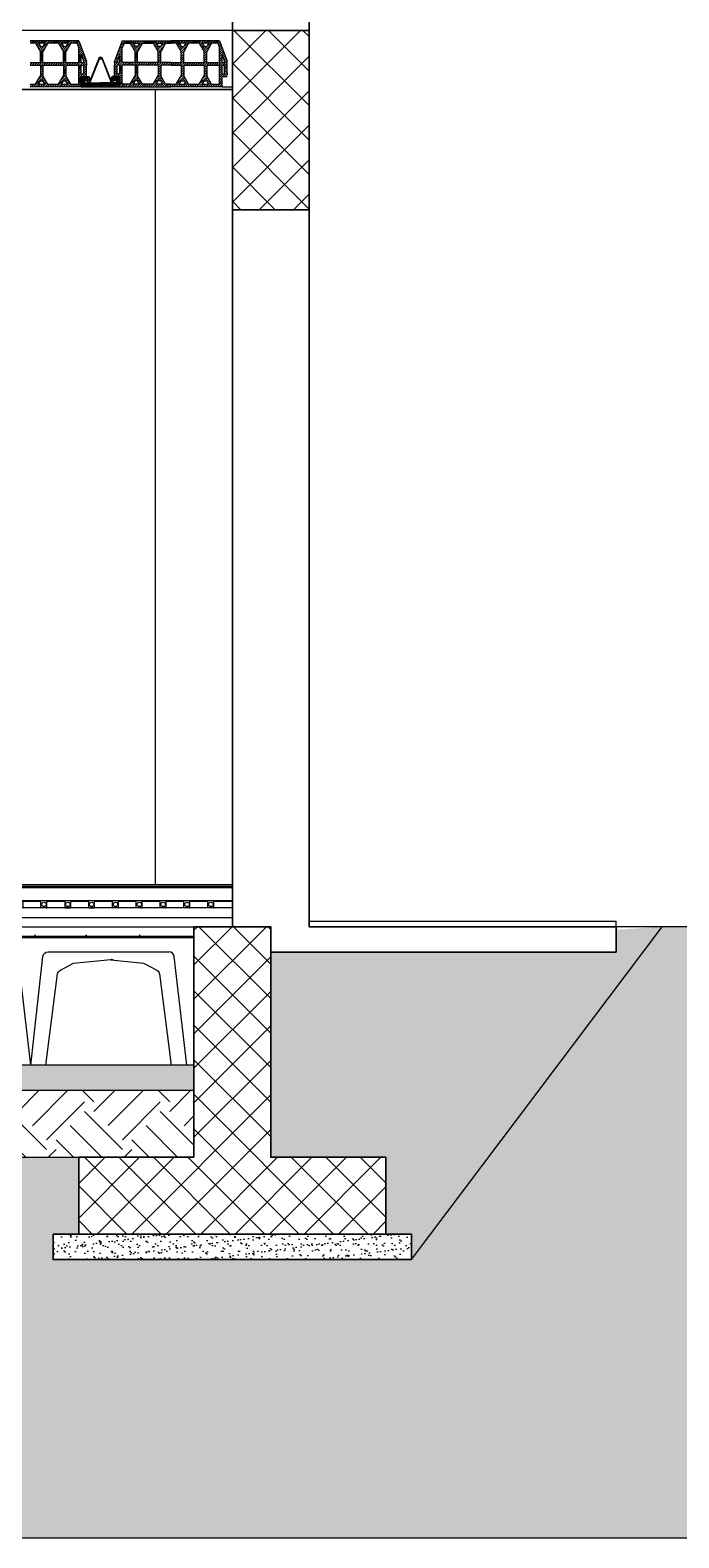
# Model space of a CAD drawing. Header units: millimetres. Extents: x 2329 to 2450, y 1882 to 1940.
# Drawn here: x 2377.54 to 2380.07, y 1914.04 to 1919.93 of the extents above; entities that cross this region are included whole.
import ezdxf

# ---------------------------------------------------------------- set-up
doc = ezdxf.new("R2010")
doc.units = ezdxf.units.MM
doc.linetypes.add('ACAD_ISO10W100', pattern=[18, 12, -3, 0, -3])
for name, color, linetype, lineweight in [('armature longitudinali', 5, 'Continuous', 25), ('Fondazione', 7, 'Continuous', 25), ('pilastri', 5, 'Continuous', 30), ('Sezionato', 7, 'Continuous', 30)]:
    doc.layers.add(name, color=color, linetype=linetype, lineweight=lineweight)
for name, color, linetype in [('AU_01_Struttura', 1, 'Continuous'), ('AU_03_Retini', 11, 'ACAD_ISO10W100'), ('grigio', 252, 'Continuous'), ('PIGNATTE', 30, 'Continuous'), ('trasferimento', 252, 'Continuous'), ('TRAVETT0', 5, 'Continuous')]:
    doc.layers.add(name, color=color, linetype=linetype)

msp = doc.modelspace()

# ---------------------------------------------------------------- hatches: boundary and pattern name
at = {"layer": 'armature longitudinali', "true_color": 0xc7c8ca, "transparency": 33554687}
h = msp.add_hatch(dxfattribs=at)
h.set_pattern_fill('EARTH', color=9, scale=0.045)
h.paths.add_polyline_path([(2380.7207, 1916.429), (2380.0086, 1916.429), (2379.0297, 1915.129), (2377.6297, 1915.129), (2377.6297, 1915.229), (2377.7297, 1915.229), (2377.7297, 1915.404), (2377.7297, 1915.529), (2373.4297, 1915.529), (2373.4297, 1915.404), (2373.4297, 1915.229), (2373.5297, 1915.229), (2373.5297, 1915.129), (2372.1297, 1915.129), (2372.1297, 1915.229), (2372.2297, 1915.229), (2372.2297, 1915.404), (2372.2297, 1915.529), (2367.6797, 1915.529), (2367.6797, 1915.404), (2367.6797, 1915.229), (2367.7797, 1915.229), (2367.7797, 1915.129), (2366.3797, 1915.129), (2366.3797, 1915.229), (2366.4797, 1915.229), (2366.4797, 1915.404), (2366.4797, 1915.529), (2362.1797, 1915.529), (2362.1797, 1915.404), (2362.1797, 1915.229), (2362.2797, 1915.229), (2362.2797, 1915.129), (2360.8797, 1915.129), (2359.9007, 1916.429), (2359.3893, 1916.429), (2359.3893, 1914.0426), (2380.7207, 1914.0426)])
at = {"layer": 'armature longitudinali', "transparency": 33554687}
h = msp.add_hatch(dxfattribs=at)
h.set_pattern_fill('GRAVEL', color=0, scale=0.015)
h.set_pattern_definition([(228.0127875, (0.27432, 0.381), (-3.04800000024, -3.4289999998), [0.051258216, -5.074572546]), (184.969741, (0.24003, 0.3429), (4.57199999819, 0.381000021705), [0.08796071, -8.708107334]), (132.5104471, (0.1524, 0.33528), (3.81000000161, -4.19099999854), [0.06202223, -6.14020842]), (267.273689, (0.00381, 0.24003), (0.3810000008, 7.61999999996), [0.08010068, -7.929965614]), (292.8336542, (0, 0.16002), (-1.90500000016, 4.57199999993), [0.078545055, -7.77597116]), (357.273689, (0.03048, 0.08763), (-7.61999999996, 0.3810000008), [0.08010068, -7.929965614]), (37.69424047, (0.11049, 0.08382), (-4.95299999978, -3.810000000285), [0.10592905, -10.486967297]), (72.25532837, (0.19431, 0.14859), (2.66700000072, 8.38199999977), [0.10000793, -9.90078849]), (121.4295656, (0.22479, 0.24384), (-3.04800000043, 4.95299999973), [0.08037195, -7.956831855]), (175.2363583, (0.18288, 0.31242), (4.19099999994, -0.38100000066), [0.09175699, -4.496090542]), (222.3974378, (0.09144, 0.32004), (-4.571999999854, -4.19100000016), [0.11866169, -11.747515877]), (138.8140748, (0.381, 0.23622), (-2.66699999984, 2.2860000002), [0.04050068, -4.009584874]), (171.4692344, (0.35052, 0.26289), (4.95300000013, -0.76199999914), [0.077052297, -7.62819585]), (225, (0.27432, 0.27432), (-5e-17, -0.381), [0.0538814, -0.484933966]), (203.1985905, (0.24765, 0.32004), (1.90500000005, 0.7619999999), [0.0290162, -2.872593355]), (291.8014095, (0.22098, 0.30861), (-0.381, 1.143), [0.041034843, -2.01071295]), (30.9637565, (0.23622, 0.27051), (1.143, 0.762), [0.06664795, -2.154944723]), (161.565051, (0.29337, 0.3048), (0.762, -0.381), [0.04819307, -1.156634718]), (16.3895403, (0, 0.30861), (3.81, 1.143), [0.0675132, -6.683824]), (70.3461759, (0.06477, 0.32766), (-1.52400000014, -4.19099999995), [0.05663984, -5.60733235]), (293.1985905, (0.29337, 0.381), (-0.7619999999, 1.90500000005), [0.058032015, -2.84357754]), (343.6104597, (0.31623, 0.32766), (-3.81000000008, 1.14299999973), [0.0675132, -6.683824]), (339.4439548, (0, 0.07239), (-1.905, 0.762), [0.06510528, -3.190160147]), (294.7751406, (0.06096, 0.04953), (-1.90500000227, 4.19099999897), [0.05455082, -5.400539007]), (66.8014095, (0.29718, 0), (0.7619999999, 1.90500000005), [0.058032015, -2.84357754]), (17.3540246, (0.32004, 0.05334), (-4.9529999999, -1.52400000032), [0.06386741, -6.322856397]), (69.4439548, (0.11049, 0), (-0.762, -1.905), [0.03255264, -3.222712787]), (101.3099325, (0.27432, 0), (-0.381, 1.524), [0.01942719, -1.923299245]), (165.9637565, (0.27051, 0.01905), (1.143, -0.381), [0.078545055, -1.49235819]), (186.00900596, (0.19431, 0.0381), (3.80999999998, 0.3810000002), [0.07279005, -7.20620473]), (303.6900675, (0.23622, 0.23622), (-0.381, 0.762), [0.05494858, -1.318766454]), (353.1572266, (0.2667, 0.1905), (6.47700000004, -0.76199999966), [0.095933514, -9.49740136]), (60.9453959, (0.36195, 0.17907), (-1.52400000004, -2.66699999998), [0.039226236, -3.88340885]), (90, (0.381, 0.21336), (-0.381, 0.381), [0.02286, -0.35814]), (120.2564372, (0.18669, 0.04953), (1.52399999981, -2.6670000001), [0.052930044, -5.240091116]), (48.0127875, (0.16002, 0.09525), (3.04800000025, 3.42899999978), [0.10251643, -5.02331433]), (0, (0.2286, 0.17145), (0.381, 0.381), [0.09906, -0.28194]), (325.3048465, (0.32766, 0.17145), (3.81000000144, -2.66699999794), [0.060241434, -5.96389751]), (254.0546041, (0.37719, 0.13716), (-0.381, -1.524), [0.05547436, -2.718247506]), (207.64597536, (0.36195, 0.08382), (-7.23900000027, -3.809999999495), [0.090321765, -8.941869663]), (175.42607874, (0.28194, 0.04191), (-4.953, 0.381), [0.09555442, -9.45987697])])
h.paths.add_polyline_path([(2379.8297, 1916.329), (2378.4797, 1916.329), (2378.4797, 1915.529), (2378.9297, 1915.529), (2378.9297, 1915.229), (2379.0297, 1915.229), (2379.0297, 1915.129), (2380.0086, 1916.429), (2379.8297, 1916.4173)])
h.paths.add_polyline_path([(2360.0797, 1916.329), (2360.0797, 1916.429), (2359.9007, 1916.429), (2360.8797, 1915.129), (2360.8797, 1915.229), (2360.9797, 1915.229), (2360.9797, 1915.404), (2360.9797, 1915.529), (2361.4297, 1915.529), (2361.4297, 1916.329)])
at = {"layer": 'Fondazione', "true_color": 0x636466}
h = msp.add_hatch(dxfattribs=at)
h.set_pattern_fill('ANSI37', color=251, scale=0.03)
h.paths.add_polyline_path([(2361.5797, 1919.929), (2361.2797, 1919.929), (2361.2797, 1919.229), (2361.5797, 1919.229)])
h.paths.add_polyline_path([(2361.5797, 1923.429), (2361.2797, 1923.429), (2361.2797, 1922.729), (2361.5797, 1922.729)])
h.paths.add_polyline_path([(2367.3797, 1923.429), (2366.7797, 1923.429), (2366.7797, 1923.209), (2367.3797, 1923.209)])
h.paths.add_polyline_path([(2367.3797, 1919.929), (2367.0797, 1919.929), (2367.0797, 1919.709), (2367.3797, 1919.709)])
h.paths.add_polyline_path([(2367.0797, 1919.929), (2366.7797, 1919.929), (2366.7797, 1919.709), (2367.0797, 1919.709)])
h.paths.add_polyline_path([(2373.1297, 1919.929), (2372.8297, 1919.929), (2372.8297, 1919.709), (2373.1297, 1919.709)])
h.paths.add_polyline_path([(2372.8297, 1919.929), (2372.5297, 1919.929), (2372.5297, 1919.709), (2372.8297, 1919.709)])
h.paths.add_polyline_path([(2373.1297, 1923.429), (2372.5297, 1923.429), (2372.5297, 1923.209), (2373.1297, 1923.209)])
h.paths.add_polyline_path([(2378.6297, 1923.429), (2378.3297, 1923.429), (2378.3297, 1922.729), (2378.6297, 1922.729)])
h.paths.add_polyline_path([(2378.6297, 1919.929), (2378.3297, 1919.929), (2378.3297, 1919.229), (2378.6297, 1919.229)])
h = msp.add_hatch(dxfattribs=at)
h.set_pattern_fill('ANSI37', color=251, scale=0.03)
h.paths.add_polyline_path([(2378.9297, 1915.529), (2378.4797, 1915.529), (2378.4797, 1916.429), (2378.1797, 1916.429), (2378.1797, 1915.529), (2377.7297, 1915.529), (2377.7297, 1915.404), (2377.7297, 1915.229), (2378.9297, 1915.229), (2378.9297, 1915.404)])
at = {"layer": 'Fondazione', "transparency": 33554628}
h = msp.add_hatch(dxfattribs=at)
h.set_pattern_fill('AR-SAND', color=0, scale=0.0009)
h.paths.add_polyline_path([(2378.1797, 1915.889), (2372.9797, 1915.889), (2372.9797, 1915.789), (2378.1797, 1915.789)])
h = msp.add_hatch(dxfattribs=at)
h.set_pattern_fill('AR-SAND', color=0, scale=0.0009)
h.set_pattern_definition([(37.5, (-23.282668, 6.98676), (-0.00144002817, 0.04404719136), [0, -0.0347472, 0, -0.038862, 0, -0.0371475]), (7.5, (-23.28267, 6.98676), (0.0404570955, 0.064514259), [0, -0.0187452, 0, -0.0313182, 0, -0.0120015]), (327.5, (-23.310785, 6.98676), (0.0711893133, 0.0001293466), [0, -0.01143, 0, -0.041148, 0, -0.053721]), (317.5, (-23.310785, 6.98676), (0.0687200807, 0.0200636391), [0, -0.005715, 0, -0.0269748, 0, -0.030861])])
h.paths.add_polyline_path([(2377.7297, 1915.229), (2377.6297, 1915.229), (2377.6297, 1915.129), (2379.0297, 1915.129), (2379.0297, 1915.229)])
at = {"layer": 'PIGNATTE', "linetype": 'Continuous'}
h = msp.add_hatch(dxfattribs=at)
h.set_pattern_fill('ANSI31', color=256, scale=0.002)
h.set_pattern_definition([(45, (-5.216254, -1.546502), (-0.00449012806, 0.00449012806), [])])
h.paths.add_polyline_path([(2377.5397, 1919.889), (2377.5397, 1919.879), (2377.5607, 1919.879), (2377.5797, 1919.8461), (2377.5797, 1919.804), (2377.5397, 1919.804), (2377.5397, 1919.794), (2377.5797, 1919.794), (2377.5797, 1919.7519), (2377.5607, 1919.719), (2377.5397, 1919.719), (2377.5397, 1919.709), (2377.7397, 1919.709), (2377.7397, 1919.749), (2377.7597, 1919.749), (2377.7597, 1919.794), (2377.7597, 1919.804), (2377.7597, 1919.809), (2377.7297, 1919.889)])
h.paths.add_polyline_path([(2377.7297, 1919.804), (2377.6797, 1919.804), (2377.6797, 1919.8461), (2377.6987, 1919.879), (2377.7227, 1919.879), (2377.7297, 1919.8605)], flags=16)
h.paths.add_polyline_path([(2377.7397, 1919.8339), (2377.7497, 1919.8072), (2377.7497, 1919.804), (2377.7397, 1919.804)], flags=16)
h.paths.add_polyline_path([(2377.7297, 1919.794), (2377.7297, 1919.759), (2377.7297, 1919.749), (2377.7297, 1919.719), (2377.6987, 1919.719), (2377.6797, 1919.7519), (2377.6797, 1919.794)], flags=16)
h.paths.add_polyline_path([(2377.7397, 1919.794), (2377.7497, 1919.794), (2377.7497, 1919.759), (2377.7397, 1919.759)], flags=16)
h.paths.add_polyline_path([(2377.6797, 1919.8661), (2377.6697, 1919.8661), (2377.6622, 1919.879), (2377.6871, 1919.879)], flags=16)
h.paths.add_polyline_path([(2377.6697, 1919.804), (2377.5897, 1919.804), (2377.5897, 1919.8461), (2377.6087, 1919.879), (2377.6507, 1919.879), (2377.6697, 1919.8461)], flags=16)
h.paths.add_polyline_path([(2377.6697, 1919.794), (2377.6697, 1919.7519), (2377.6507, 1919.719), (2377.6087, 1919.719), (2377.5897, 1919.7519), (2377.5897, 1919.794)], flags=16)
h.paths.add_polyline_path([(2377.6797, 1919.7319), (2377.6871, 1919.719), (2377.6622, 1919.719), (2377.6697, 1919.7319)], flags=16)
h.paths.add_polyline_path([(2377.5971, 1919.879), (2377.5897, 1919.8661), (2377.5797, 1919.8661), (2377.5722, 1919.879)], flags=16)
h.paths.add_polyline_path([(2377.5897, 1919.7319), (2377.5971, 1919.719), (2377.5722, 1919.719), (2377.5797, 1919.7319)], flags=16)
h.paths.add_polyline_path([(2377.8697, 1919.809), (2377.8697, 1919.804), (2377.8697, 1919.794), (2377.8697, 1919.749), (2377.8897, 1919.749), (2377.8897, 1919.709), (2378.0897, 1919.709), (2378.2897, 1919.709), (2378.2897, 1919.749), (2378.3097, 1919.749), (2378.3097, 1919.794), (2378.3097, 1919.804), (2378.3097, 1919.809), (2378.2797, 1919.889), (2378.0897, 1919.889), (2377.8997, 1919.889)])
h.paths.add_polyline_path([(2377.8997, 1919.8605), (2377.9066, 1919.879), (2377.9307, 1919.879), (2377.9497, 1919.8461), (2377.9497, 1919.804), (2377.8997, 1919.804)], flags=16)
h.paths.add_polyline_path([(2377.8897, 1919.8339), (2377.8897, 1919.804), (2377.8797, 1919.804), (2377.8797, 1919.8072)], flags=16)
h.paths.add_polyline_path([(2377.8897, 1919.794), (2377.8897, 1919.759), (2377.8797, 1919.759), (2377.8797, 1919.794)], flags=16)
h.paths.add_polyline_path([(2377.8997, 1919.794), (2377.9497, 1919.794), (2377.9497, 1919.7519), (2377.9307, 1919.719), (2377.8997, 1919.719), (2377.8997, 1919.749), (2377.8997, 1919.759)], flags=16)
h.paths.add_polyline_path([(2377.9422, 1919.879), (2377.9671, 1919.879), (2377.9597, 1919.8661), (2377.9497, 1919.8661)], flags=16)
h.paths.add_polyline_path([(2377.9597, 1919.8461), (2377.9787, 1919.879), (2378.0207, 1919.879), (2378.0397, 1919.8461), (2378.0397, 1919.804), (2377.9597, 1919.804)], flags=16)
h.paths.add_polyline_path([(2377.9597, 1919.794), (2378.0397, 1919.794), (2378.0397, 1919.7519), (2378.0207, 1919.719), (2377.9787, 1919.719), (2377.9597, 1919.7519)], flags=16)
h.paths.add_polyline_path([(2377.9497, 1919.7319), (2377.9597, 1919.7319), (2377.9671, 1919.719), (2377.9422, 1919.719)], flags=16)
h.paths.add_polyline_path([(2378.0322, 1919.879), (2378.0571, 1919.879), (2378.0497, 1919.8661), (2378.0397, 1919.8661)], flags=16)
h.paths.add_polyline_path([(2378.0497, 1919.8461), (2378.0687, 1919.879), (2378.0897, 1919.879), (2378.1107, 1919.879), (2378.1297, 1919.8461), (2378.1297, 1919.804), (2378.0897, 1919.804), (2378.0497, 1919.804)], flags=16)
h.paths.add_polyline_path([(2378.0497, 1919.794), (2378.0897, 1919.794), (2378.1297, 1919.794), (2378.1297, 1919.7519), (2378.1107, 1919.719), (2378.0897, 1919.719), (2378.0687, 1919.719), (2378.0497, 1919.7519)], flags=16)
h.paths.add_polyline_path([(2378.0397, 1919.7319), (2378.0497, 1919.7319), (2378.0571, 1919.719), (2378.0322, 1919.719)], flags=16)
h.paths.add_polyline_path([(2378.1222, 1919.879), (2378.1471, 1919.879), (2378.1397, 1919.8661), (2378.1297, 1919.8661)], flags=16)
h.paths.add_polyline_path([(2378.1397, 1919.8461), (2378.1587, 1919.879), (2378.2007, 1919.879), (2378.2197, 1919.8461), (2378.2197, 1919.804), (2378.1397, 1919.804)], flags=16)
h.paths.add_polyline_path([(2378.1397, 1919.794), (2378.2197, 1919.794), (2378.2197, 1919.7519), (2378.2007, 1919.719), (2378.1587, 1919.719), (2378.1397, 1919.7519)], flags=16)
h.paths.add_polyline_path([(2378.1222, 1919.719), (2378.1297, 1919.7319), (2378.1397, 1919.7319), (2378.1471, 1919.719)], flags=16)
h.paths.add_polyline_path([(2378.2122, 1919.879), (2378.2371, 1919.879), (2378.2297, 1919.8661), (2378.2197, 1919.8661)], flags=16)
h.paths.add_polyline_path([(2378.2297, 1919.8461), (2378.2487, 1919.879), (2378.2727, 1919.879), (2378.2797, 1919.8605), (2378.2797, 1919.804), (2378.2297, 1919.804)], flags=16)
h.paths.add_polyline_path([(2378.2297, 1919.794), (2378.2797, 1919.794), (2378.2797, 1919.759), (2378.2797, 1919.749), (2378.2797, 1919.719), (2378.2487, 1919.719), (2378.2297, 1919.7519)], flags=16)
h.paths.add_polyline_path([(2378.2122, 1919.719), (2378.2197, 1919.7319), (2378.2297, 1919.7319), (2378.2371, 1919.719)], flags=16)
h.paths.add_polyline_path([(2378.2897, 1919.8339), (2378.2997, 1919.8072), (2378.2997, 1919.804), (2378.2897, 1919.804)], flags=16)
h.paths.add_polyline_path([(2378.2897, 1919.794), (2378.2997, 1919.794), (2378.2997, 1919.759), (2378.2897, 1919.759)], flags=16)
at = {"layer": 'trasferimento'}
h = msp.add_hatch(dxfattribs=at)
h.set_pattern_fill('EARTH', color=256, scale=0.033, angle=45, style=0)
h.paths.add_polyline_path([(2378.1797, 1915.529), (2378.1797, 1915.789), (2372.9797, 1915.789), (2372.9797, 1915.529)])
at = {"layer": 'TRAVETT0', "linetype": 'Continuous'}
h = msp.add_hatch(dxfattribs=at)
h.set_pattern_fill('STEEL', color=256, scale=0.002)
h.set_pattern_definition([(45, (-5.216254, 0.994482), (-0.00449012806, 0.00449012806), []), (45, (-5.216254, 0.997657), (-0.00449012806, 0.00449012806), [])])
h.paths.add_polyline_path([(2377.7397, 1919.749), (2377.7397, 1919.709), (2377.8897, 1919.709), (2377.8897, 1919.749), (2377.8597, 1919.749, 0.357495), (2377.8597, 1919.734), (2377.8747, 1919.734, -0.543766), (2377.8747, 1919.724), (2377.8147, 1919.724), (2377.7547, 1919.724, -0.543766), (2377.7547, 1919.734), (2377.7697, 1919.734, 0.357495), (2377.7697, 1919.749)])

# ---------------------------------------------------------------- linework, layer by layer
for p, q in [((2378.6297, 1919.929), (2361.2797, 1919.929)), ((2378.4797, 1916.229), (2378.4797, 1916.429)), ((2378.1797, 1915.889), (2372.9797, 1915.889)), ((2378.1797, 1915.789), (2372.9797, 1915.789))]:
    msp.add_line(p, q)
at = {"lineweight": 30}
for p, q in [((2378.6297, 1916.429), (2379.8297, 1916.429)), ((2379.8297, 1916.429), (2379.8297, 1916.329)), ((2379.8297, 1916.329), (2378.4797, 1916.329))]:
    msp.add_line(p, q, dxfattribs=at)
for points in [[(2378.6297, 1916.429), (2378.6297, 1923.429)], [(2361.5797, 1919.709), (2361.5797, 1919.699), (2378.3297, 1919.699)]]:
    msp.add_lwpolyline(points, dxfattribs=at)
for points in [[(2377.7397, 1919.709), (2377.8897, 1919.709)], [(2378.2897, 1919.709), (2378.3297, 1919.709)], [(2359.3893, 1914.0426), (2380.7207, 1914.0426), (2380.7207, 1916.429), (2378.6297, 1916.429)], [(2379.8297, 1916.429), (2379.8297, 1916.449), (2378.6297, 1916.449)], [(2379.0297, 1915.129), (2380.0086, 1916.429)], [(2373.4297, 1915.529), (2377.7297, 1915.529)]]:
    msp.add_lwpolyline(points)
at = {"color": 30}
for points in [[(2377.5419, 1915.889), (2377.4929, 1916.3131, 0.376581), (2377.4731, 1916.3306), (2377.4731, 1916.3306)], [(2377.5419, 1915.889), (2377.5899, 1916.3131, -0.377298), (2377.6098, 1916.3306), (2377.8549, 1916.3306)], [(2377.6014, 1915.889), (2377.6472, 1916.2445, -0.245361), (2377.6578, 1916.2597), (2377.7092, 1916.2863), (2377.8549, 1916.3016, -0.109284), (2377.8635, 1916.3016)], [(2377.8549, 1916.2997), (2377.983, 1916.2863), (2378.0344, 1916.2597, -0.245361), (2378.045, 1916.2445), (2378.0908, 1915.889)], [(2378.1513, 1915.889), (2378.1023, 1916.3131, 0.376581), (2378.0825, 1916.3306), (2378.0825, 1916.3306)]]:
    msp.add_lwpolyline(points, format="xyb", dxfattribs=at)
msp.add_lwpolyline([(2377.8549, 1916.3306), (2378.0825, 1916.3306)], dxfattribs=at)
at = {"layer": 'armature longitudinali'}
for points in [[(2378.3297, 1916.5022), (2361.5797, 1916.5022)], [(2361.5797, 1916.4656), (2378.3297, 1916.4656)]]:
    msp.add_lwpolyline(points, dxfattribs=at)
at = {"layer": 'armature longitudinali', "lineweight": 30}
msp.add_lwpolyline([(2378.9297, 1915.229), (2378.9297, 1915.529), (2378.4797, 1915.529), (2378.4797, 1916.429)], dxfattribs=at)
at = {"layer": 'AU_01_Struttura'}
for p, q in [((2377.1138, 1916.5308), (2377.6725, 1916.5308)), ((2377.6725, 1916.5308), (2378.3297, 1916.5308)), ((2377.6748, 1916.5268), (2377.6748, 1916.5049)), ((2377.6981, 1916.5049), (2377.6981, 1916.5268)), ((2377.7005, 1916.5291), (2377.7657, 1916.5291)), ((2377.768, 1916.5268), (2377.768, 1916.5049)), ((2377.7912, 1916.5049), (2377.7912, 1916.5268)), ((2377.7936, 1916.5291), (2377.8588, 1916.5291)), ((2377.6772, 1916.5026), (2377.6958, 1916.5026)), ((2377.7703, 1916.5026), (2377.7889, 1916.5026))]:
    msp.add_line(p, q, dxfattribs=at)
for points in [[(2377.5095, 1916.5025, 0.416222), (2377.5119, 1916.5049), (2377.5119, 1916.5268, -0.414214), (2377.5142, 1916.5291), (2377.5794, 1916.5291)], [(2377.6026, 1916.5025), (2377.584, 1916.5026, -0.410759), (2377.5817, 1916.5049), (2377.5817, 1916.5268, 0.414214), (2377.5794, 1916.5291)], [(2377.6026, 1916.5025, 0.416222), (2377.605, 1916.5049), (2377.605, 1916.5268, -0.414214), (2377.6073, 1916.5291), (2377.6725, 1916.5291)], [(2377.882, 1916.5026), (2377.8634, 1916.5026, -0.410759), (2377.8611, 1916.5049), (2377.8611, 1916.5268, 0.414214), (2377.8588, 1916.5291)], [(2377.882, 1916.5026, 0.416222), (2377.8844, 1916.5049), (2377.8844, 1916.5268, -0.414214), (2377.8867, 1916.5291), (2377.9519, 1916.5291)], [(2377.9751, 1916.5026), (2377.9565, 1916.5026, -0.410759), (2377.9542, 1916.5049), (2377.9542, 1916.5268, 0.414214), (2377.9519, 1916.5291)], [(2377.9751, 1916.5026, 0.416222), (2377.9775, 1916.5049), (2377.9775, 1916.5268, -0.414214), (2377.9798, 1916.5291), (2378.045, 1916.5291)], [(2378.0682, 1916.5026), (2378.0496, 1916.5026, -0.410759), (2378.0473, 1916.5049), (2378.0473, 1916.5268, 0.414214), (2378.045, 1916.5291)], [(2378.0682, 1916.5026, 0.416222), (2378.0706, 1916.5049), (2378.0706, 1916.5268, -0.414214), (2378.0729, 1916.5291), (2378.1381, 1916.5291)], [(2378.1614, 1916.5026), (2378.1427, 1916.5026, -0.410759), (2378.1404, 1916.5049), (2378.1404, 1916.5268, 0.414214), (2378.1381, 1916.5291)], [(2378.1614, 1916.5026, 0.416222), (2378.1637, 1916.5049), (2378.1637, 1916.5268, -0.414214), (2378.166, 1916.5291), (2378.2312, 1916.5291)], [(2378.2545, 1916.5026), (2378.2359, 1916.5026, -0.410759), (2378.2336, 1916.5049), (2378.2336, 1916.5268, 0.414214), (2378.2312, 1916.5291)], [(2378.2545, 1916.5026, 0.416222), (2378.2568, 1916.5049), (2378.2568, 1916.5268, -0.414214), (2378.2591, 1916.5291), (2378.3297, 1916.5291)]]:
    msp.add_lwpolyline(points, format="xyb", dxfattribs=at)
for centre in [(2377.5938, 1916.5161), (2377.6869, 1916.5161), (2377.7801, 1916.5161), (2377.8732, 1916.5161), (2377.9663, 1916.5161), (2378.0594, 1916.5161), (2378.1525, 1916.5161), (2378.2456, 1916.5161)]:
    msp.add_circle(centre, 0.00872, dxfattribs=at)
for centre, start, end in [((2377.6725, 1916.5268), 0, 90), ((2377.7004, 1916.5268), 90, 180), ((2377.7657, 1916.5268), 0, 90), ((2377.7936, 1916.5268), 90, 180), ((2377.6772, 1916.5049), 180, 270), ((2377.6958, 1916.5049), 270, 0), ((2377.7703, 1916.5049), 180, 270), ((2377.7889, 1916.5049), 269.60743, 0)]:
    msp.add_arc(centre, 0.00233, start, end, dxfattribs=at)
at = {"layer": 'AU_03_Retini', "linetype": 'Continuous'}
for p, q in [((2377.6753, 1916.5012), (2377.6753, 1916.5012)), ((2377.6787, 1916.5004), (2377.6787, 1916.5004))]:
    msp.add_line(p, q, dxfattribs=at)
at = {"layer": 'grigio'}
msp.add_lwpolyline([(2378.0297, 1916.594), (2378.0297, 1919.699)], dxfattribs=at)
at = {"layer": 'PIGNATTE', "linetype": 'Continuous'}
for p, q in [((2377.7297, 1919.889), (2377.5397, 1919.889)), ((2377.7297, 1919.889), (2377.5397, 1919.889)), ((2377.5607, 1919.879), (2377.5397, 1919.879)), ((2377.5607, 1919.879), (2377.5797, 1919.8461)), ((2377.5971, 1919.879), (2377.5722, 1919.879)), ((2377.5971, 1919.879), (2377.5722, 1919.879)), ((2377.5722, 1919.879), (2377.5797, 1919.8661)), ((2377.6087, 1919.879), (2377.5897, 1919.8461)), ((2377.5971, 1919.879), (2377.5897, 1919.8661)), ((2377.6087, 1919.879), (2377.5897, 1919.8461)), ((2377.5971, 1919.879), (2377.5897, 1919.8661)), ((2377.6507, 1919.879), (2377.6087, 1919.879)), ((2377.6507, 1919.879), (2377.6087, 1919.879)), ((2377.6507, 1919.879), (2377.6697, 1919.8461)), ((2377.6871, 1919.879), (2377.6622, 1919.879)), ((2377.6622, 1919.879), (2377.6697, 1919.8661)), ((2377.6987, 1919.879), (2377.6797, 1919.8461)), ((2377.6871, 1919.879), (2377.6797, 1919.8661)), ((2377.7227, 1919.879), (2377.6987, 1919.879)), ((2377.7227, 1919.879), (2377.7297, 1919.8605)), ((2377.7297, 1919.889), (2377.7597, 1919.809)), ((2377.8997, 1919.889), (2377.8697, 1919.809)), ((2377.8997, 1919.889), (2378.0897, 1919.889)), ((2377.9066, 1919.879), (2377.8997, 1919.8605)), ((2377.9066, 1919.879), (2377.9307, 1919.879)), ((2377.9307, 1919.879), (2377.9497, 1919.8461)), ((2377.9422, 1919.879), (2377.9671, 1919.879)), ((2377.9422, 1919.879), (2377.9497, 1919.8661)), ((2377.9787, 1919.879), (2377.9597, 1919.8461)), ((2377.9671, 1919.879), (2377.9597, 1919.8661)), ((2377.9787, 1919.879), (2378.0207, 1919.879)), ((2378.0207, 1919.879), (2378.0397, 1919.8461)), ((2378.0322, 1919.879), (2378.0571, 1919.879)), ((2378.0322, 1919.879), (2378.0397, 1919.8661)), ((2378.0687, 1919.879), (2378.0497, 1919.8461)), ((2378.0571, 1919.879), (2378.0497, 1919.8661)), ((2378.0687, 1919.879), (2378.0897, 1919.879)), ((2378.2797, 1919.889), (2378.0897, 1919.889)), ((2378.1107, 1919.879), (2378.0897, 1919.879)), ((2378.1107, 1919.879), (2378.1297, 1919.8461)), ((2378.1471, 1919.879), (2378.1222, 1919.879)), ((2378.1222, 1919.879), (2378.1297, 1919.8661)), ((2378.1587, 1919.879), (2378.1397, 1919.8461)), ((2378.1471, 1919.879), (2378.1397, 1919.8661)), ((2378.2007, 1919.879), (2378.1587, 1919.879)), ((2378.2007, 1919.879), (2378.2197, 1919.8461)), ((2378.2371, 1919.879), (2378.2122, 1919.879)), ((2378.2122, 1919.879), (2378.2197, 1919.8661)), ((2378.2487, 1919.879), (2378.2297, 1919.8461)), ((2378.2371, 1919.879), (2378.2297, 1919.8661)), ((2378.2727, 1919.879), (2378.2487, 1919.879)), ((2378.2727, 1919.879), (2378.2797, 1919.8605)), ((2378.2797, 1919.889), (2378.3097, 1919.809)), ((2377.5797, 1919.8661), (2377.5897, 1919.8661)), ((2377.5797, 1919.8661), (2377.5897, 1919.8661)), ((2377.5797, 1919.804), (2377.5797, 1919.8461)), ((2377.5897, 1919.804), (2377.5897, 1919.8461)), ((2377.5897, 1919.804), (2377.5897, 1919.8461)), ((2377.6697, 1919.8661), (2377.6797, 1919.8661)), ((2377.6697, 1919.804), (2377.6697, 1919.8461)), ((2377.6797, 1919.804), (2377.6797, 1919.8461)), ((2377.7297, 1919.804), (2377.7297, 1919.8605)), ((2377.7397, 1919.804), (2377.7397, 1919.8339)), ((2377.7397, 1919.8339), (2377.7497, 1919.8072)), ((2377.8897, 1919.8339), (2377.8797, 1919.8072)), ((2377.8897, 1919.804), (2377.8897, 1919.8339)), ((2377.8997, 1919.804), (2377.8997, 1919.8605)), ((2377.9597, 1919.8661), (2377.9497, 1919.8661)), ((2377.9497, 1919.804), (2377.9497, 1919.8461)), ((2377.9597, 1919.804), (2377.9597, 1919.8461)), ((2378.0497, 1919.8661), (2378.0397, 1919.8661)), ((2378.0397, 1919.804), (2378.0397, 1919.8461)), ((2378.0497, 1919.804), (2378.0497, 1919.8461)), ((2378.1297, 1919.8661), (2378.1397, 1919.8661)), ((2378.1297, 1919.804), (2378.1297, 1919.8461)), ((2378.1397, 1919.804), (2378.1397, 1919.8461)), ((2378.2197, 1919.8661), (2378.2297, 1919.8661)), ((2378.2197, 1919.804), (2378.2197, 1919.8461)), ((2378.2297, 1919.804), (2378.2297, 1919.8461)), ((2378.2797, 1919.804), (2378.2797, 1919.8605)), ((2378.2897, 1919.804), (2378.2897, 1919.8339)), ((2378.2897, 1919.8339), (2378.2997, 1919.8072)), ((2377.5397, 1919.804), (2377.5797, 1919.804)), ((2377.5397, 1919.794), (2377.5797, 1919.794)), ((2377.5797, 1919.794), (2377.5797, 1919.7519)), ((2377.5897, 1919.804), (2377.6697, 1919.804)), ((2377.5897, 1919.804), (2377.6697, 1919.804)), ((2377.5897, 1919.794), (2377.6697, 1919.794)), ((2377.5897, 1919.794), (2377.5897, 1919.7519)), ((2377.5897, 1919.794), (2377.6697, 1919.794)), ((2377.5897, 1919.794), (2377.5897, 1919.7519)), ((2377.6697, 1919.794), (2377.6697, 1919.7519)), ((2377.6797, 1919.804), (2377.7297, 1919.804)), ((2377.6797, 1919.794), (2377.7297, 1919.794)), ((2377.6797, 1919.794), (2377.6797, 1919.7519)), ((2377.7297, 1919.759), (2377.7297, 1919.794)), ((2377.7297, 1919.749), (2377.7297, 1919.759)), ((2377.7397, 1919.804), (2377.7497, 1919.804)), ((2377.7397, 1919.794), (2377.7497, 1919.794)), ((2377.7397, 1919.759), (2377.7397, 1919.794)), ((2377.7397, 1919.759), (2377.7497, 1919.759)), ((2377.7497, 1919.804), (2377.7497, 1919.8072)), ((2377.7497, 1919.759), (2377.7497, 1919.794)), ((2377.7597, 1919.804), (2377.7597, 1919.809)), ((2377.7597, 1919.804), (2377.7597, 1919.794)), ((2377.7597, 1919.749), (2377.7597, 1919.794)), ((2377.8697, 1919.804), (2377.8697, 1919.809)), ((2377.8697, 1919.804), (2377.8697, 1919.794)), ((2377.8697, 1919.749), (2377.8697, 1919.794)), ((2377.8797, 1919.804), (2377.8797, 1919.8072)), ((2377.8897, 1919.804), (2377.8797, 1919.804)), ((2377.8797, 1919.759), (2377.8797, 1919.794)), ((2377.8897, 1919.794), (2377.8797, 1919.794)), ((2377.8897, 1919.759), (2377.8797, 1919.759)), ((2377.8897, 1919.759), (2377.8897, 1919.794)), ((2377.9497, 1919.804), (2377.8997, 1919.804)), ((2377.9497, 1919.794), (2377.8997, 1919.794)), ((2377.8997, 1919.759), (2377.8997, 1919.794)), ((2377.8997, 1919.749), (2377.8997, 1919.759)), ((2377.9497, 1919.794), (2377.9497, 1919.7519)), ((2378.0397, 1919.804), (2377.9597, 1919.804)), ((2378.0397, 1919.794), (2377.9597, 1919.794)), ((2377.9597, 1919.794), (2377.9597, 1919.7519)), ((2378.0397, 1919.794), (2378.0397, 1919.7519)), ((2378.0897, 1919.804), (2378.0497, 1919.804)), ((2378.0897, 1919.794), (2378.0497, 1919.794)), ((2378.0497, 1919.794), (2378.0497, 1919.7519)), ((2378.0897, 1919.804), (2378.1297, 1919.804)), ((2378.0897, 1919.794), (2378.1297, 1919.794)), ((2378.1297, 1919.794), (2378.1297, 1919.7519)), ((2378.1397, 1919.804), (2378.2197, 1919.804)), ((2378.1397, 1919.794), (2378.2197, 1919.794)), ((2378.1397, 1919.794), (2378.1397, 1919.7519)), ((2378.2197, 1919.794), (2378.2197, 1919.7519)), ((2378.2297, 1919.804), (2378.2797, 1919.804)), ((2378.2297, 1919.794), (2378.2797, 1919.794)), ((2378.2297, 1919.794), (2378.2297, 1919.7519)), ((2378.2797, 1919.759), (2378.2797, 1919.794)), ((2378.2797, 1919.749), (2378.2797, 1919.759)), ((2378.2897, 1919.804), (2378.2997, 1919.804)), ((2378.2897, 1919.794), (2378.2997, 1919.794)), ((2378.2897, 1919.759), (2378.2897, 1919.794)), ((2378.2897, 1919.759), (2378.2997, 1919.759)), ((2378.2997, 1919.804), (2378.2997, 1919.8072)), ((2378.2997, 1919.759), (2378.2997, 1919.794)), ((2378.3097, 1919.764), (2378.3097, 1919.809)), ((2378.3097, 1919.764), (2378.3097, 1919.769)), ((2378.3097, 1919.764), (2378.3097, 1919.754)), ((2377.5397, 1919.719), (2377.5607, 1919.719)), ((2377.5607, 1919.719), (2377.5797, 1919.7519)), ((2377.5722, 1919.719), (2377.5797, 1919.7319)), ((2377.5722, 1919.719), (2377.5971, 1919.719)), ((2377.5722, 1919.719), (2377.5971, 1919.719)), ((2377.5797, 1919.7319), (2377.5897, 1919.7319)), ((2377.5797, 1919.7319), (2377.5897, 1919.7319)), ((2377.6087, 1919.719), (2377.5897, 1919.7519)), ((2377.6087, 1919.719), (2377.5897, 1919.7519)), ((2377.5971, 1919.719), (2377.5897, 1919.7319)), ((2377.5971, 1919.719), (2377.5897, 1919.7319)), ((2377.6087, 1919.719), (2377.6507, 1919.719)), ((2377.6087, 1919.719), (2377.6507, 1919.719)), ((2377.6507, 1919.719), (2377.6697, 1919.7519)), ((2377.6622, 1919.719), (2377.6697, 1919.7319)), ((2377.6622, 1919.719), (2377.6871, 1919.719)), ((2377.6697, 1919.7319), (2377.6797, 1919.7319)), ((2377.6987, 1919.719), (2377.6797, 1919.7519)), ((2377.6871, 1919.719), (2377.6797, 1919.7319)), ((2377.6987, 1919.719), (2377.7297, 1919.719)), ((2377.7297, 1919.719), (2377.7297, 1919.749)), ((2377.7397, 1919.749), (2377.7597, 1919.749)), ((2377.7397, 1919.709), (2377.7397, 1919.749)), ((2377.7397, 1919.709), (2377.7397, 1919.749)), ((2377.7397, 1919.749), (2377.7597, 1919.749)), ((2377.7397, 1919.749), (2377.7697, 1919.749)), ((2377.8897, 1919.749), (2377.8597, 1919.749)), ((2377.8897, 1919.749), (2377.8697, 1919.749)), ((2377.8897, 1919.749), (2377.8697, 1919.749)), ((2377.8897, 1919.709), (2377.8897, 1919.749)), ((2377.8897, 1919.709), (2377.8897, 1919.749)), ((2377.8997, 1919.719), (2377.8997, 1919.749)), ((2377.9307, 1919.719), (2377.8997, 1919.719)), ((2377.9307, 1919.719), (2377.9497, 1919.7519)), ((2377.9422, 1919.719), (2377.9497, 1919.7319)), ((2377.9671, 1919.719), (2377.9422, 1919.719)), ((2377.9597, 1919.7319), (2377.9497, 1919.7319)), ((2377.9787, 1919.719), (2377.9597, 1919.7519)), ((2377.9671, 1919.719), (2377.9597, 1919.7319)), ((2378.0207, 1919.719), (2377.9787, 1919.719)), ((2378.0207, 1919.719), (2378.0397, 1919.7519)), ((2378.0322, 1919.719), (2378.0397, 1919.7319)), ((2378.0571, 1919.719), (2378.0322, 1919.719)), ((2378.0497, 1919.7319), (2378.0397, 1919.7319)), ((2378.0687, 1919.719), (2378.0497, 1919.7519)), ((2378.0571, 1919.719), (2378.0497, 1919.7319)), ((2378.0897, 1919.719), (2378.0687, 1919.719)), ((2378.0897, 1919.719), (2378.1107, 1919.719)), ((2378.1107, 1919.719), (2378.1297, 1919.7519)), ((2378.1222, 1919.719), (2378.1297, 1919.7319)), ((2378.1222, 1919.719), (2378.1471, 1919.719)), ((2378.1297, 1919.7319), (2378.1397, 1919.7319)), ((2378.1587, 1919.719), (2378.1397, 1919.7519)), ((2378.1471, 1919.719), (2378.1397, 1919.7319)), ((2378.1587, 1919.719), (2378.2007, 1919.719)), ((2378.2007, 1919.719), (2378.2197, 1919.7519)), ((2378.2122, 1919.719), (2378.2197, 1919.7319)), ((2378.2122, 1919.719), (2378.2371, 1919.719)), ((2378.2197, 1919.7319), (2378.2297, 1919.7319)), ((2378.2487, 1919.719), (2378.2297, 1919.7519)), ((2378.2371, 1919.719), (2378.2297, 1919.7319)), ((2378.2487, 1919.719), (2378.2797, 1919.719)), ((2378.2797, 1919.719), (2378.2797, 1919.749)), ((2378.2897, 1919.749), (2378.3097, 1919.749)), ((2378.2897, 1919.709), (2378.2897, 1919.749)), ((2378.2897, 1919.709), (2378.2897, 1919.749)), ((2378.2897, 1919.749), (2378.3097, 1919.749)), ((2378.2897, 1919.749), (2378.3097, 1919.749))]:
    msp.add_line(p, q, dxfattribs=at)
for points in [[(2377.7397, 1919.709), (2377.5397, 1919.709)], [(2377.7397, 1919.709), (2377.5397, 1919.709)], [(2377.8897, 1919.709), (2378.0897, 1919.709)], [(2378.2897, 1919.709), (2378.0897, 1919.709)]]:
    msp.add_lwpolyline(points, dxfattribs=at)
at = {"layer": 'pilastri', "color": 0, "lineweight": 30}
for points in [[(2378.3297, 1922.729), (2378.3297, 1919.929)], [(2378.3297, 1919.229), (2378.3297, 1916.429)], [(2378.6297, 1916.429), (2378.6297, 1919.229)]]:
    msp.add_lwpolyline(points, dxfattribs=at)
at = {"layer": 'pilastri'}
msp.add_lwpolyline([(2378.6297, 1919.929), (2378.3297, 1919.929), (2378.3297, 1919.229), (2378.6297, 1919.229), (2378.6297, 1919.929)], dxfattribs=at)
at = {"layer": 'Sezionato'}
for points in [[(2378.1797, 1915.529), (2378.1797, 1916.429), (2378.4797, 1916.429), (2378.4797, 1915.529)], [(2377.7297, 1915.404), (2377.7297, 1915.529), (2378.1797, 1915.529)], [(2378.4797, 1915.529), (2378.9297, 1915.529), (2378.9297, 1915.404)], [(2378.9297, 1915.404), (2378.9297, 1915.229), (2377.6297, 1915.229), (2377.6297, 1915.129), (2379.0297, 1915.129), (2379.0297, 1915.229), (2377.7297, 1915.229), (2377.7297, 1915.404)]]:
    msp.add_lwpolyline(points, dxfattribs=at)
at = {"layer": 'trasferimento'}
for p, q in [((2361.5797, 1916.594), (2378.3297, 1916.594)), ((2378.3297, 1916.5855), (2361.5797, 1916.5855)), ((2378.3297, 1916.5805), (2361.5797, 1916.5805)), ((2361.7297, 1916.429), (2378.1797, 1916.429)), ((2377.4673, 1916.3926), (2377.8549, 1916.3926)), ((2377.4673, 1916.3866), (2377.8549, 1916.3866)), ((2377.8545, 1916.3926), (2378.1797, 1916.3926)), ((2377.8545, 1916.3866), (2378.1797, 1916.3866))]:
    msp.add_line(p, q, dxfattribs=at)
at = {"layer": 'trasferimento', "const_width": 0.003}
for points in [[(2377.5571, 1916.3958, 1), (2377.5601, 1916.3958, 1)], [(2377.7571, 1916.3958, 1), (2377.7601, 1916.3958, 1)], [(2377.9665, 1916.3958, 1), (2377.9695, 1916.3958, 1)]]:
    msp.add_lwpolyline(points, format="xyb", close=True, dxfattribs=at)
at = {"layer": 'TRAVETT0', "linetype": 'Continuous'}
for p, q in [((2377.8089, 1919.8231), (2377.7714, 1919.7278)), ((2377.8115, 1919.8231), (2377.7734, 1919.7259)), ((2377.8115, 1919.8231), (2377.8089, 1919.8231)), ((2377.8179, 1919.8231), (2377.8559, 1919.7259)), ((2377.8179, 1919.8231), (2377.8204, 1919.8231)), ((2377.8204, 1919.8231), (2377.858, 1919.7278)), ((2377.7547, 1919.734), (2377.7697, 1919.734)), ((2377.7547, 1919.724), (2377.8147, 1919.724)), ((2377.7734, 1919.7259), (2377.7698, 1919.7259)), ((2377.8747, 1919.724), (2377.8147, 1919.724)), ((2377.8559, 1919.7259), (2377.8596, 1919.7259)), ((2377.8747, 1919.734), (2377.8597, 1919.734))]:
    msp.add_line(p, q, dxfattribs=at)
for centre in [(2377.7678, 1919.7291), (2377.8616, 1919.7291)]:
    msp.add_circle(centre, 0.00378, dxfattribs=at)
for centre, radius, start, end in [((2377.8147, 1919.8212), 0.00378, 90, 270), ((2377.8147, 1919.8212), 0.00378, 270, 90), ((2377.7579, 1919.729), 0.00596, 122.92829, 237.07171), ((2377.7605, 1919.7415), 0.0118, 320.65654, 39.34346), ((2377.8688, 1919.7415), 0.0118, 140.65654, 219.34346), ((2377.8714, 1919.729), 0.00596, 302.92829, 57.07171)]:
    msp.add_arc(centre, radius, start, end, dxfattribs=at)

doc.saveas('drawing.dxf')
